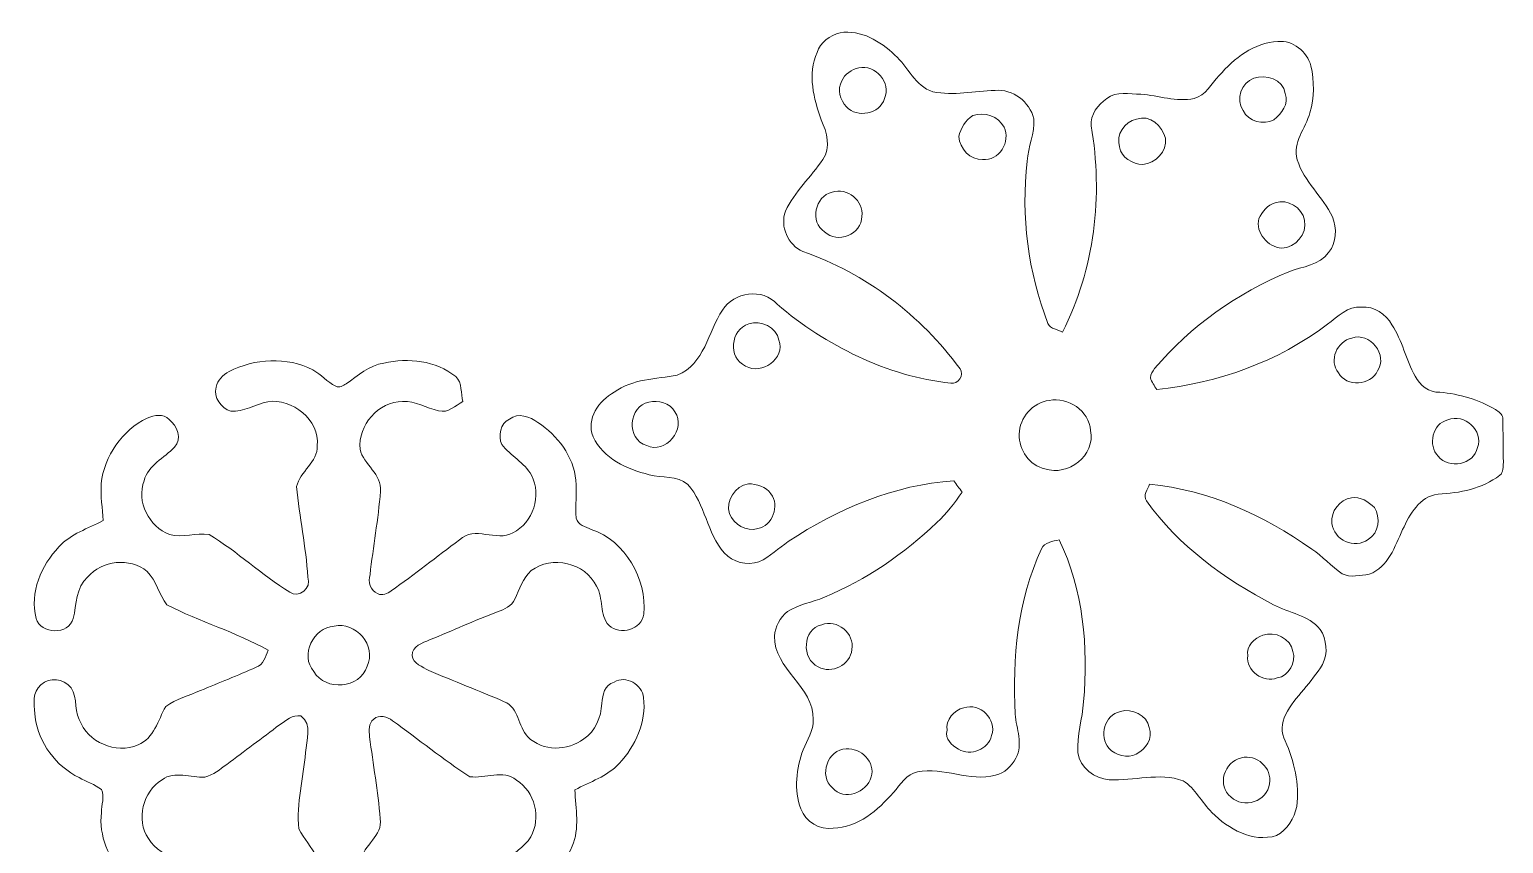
# Model space of a CAD drawing. Header units: centimetres. Extents: x -14.7 to 14.6, y -16 to 15.9.
# Drawn here: x -14.66 to 14.57, y -0.23 to 15.91 of the extents above; entities that cross this region are included whole.
import ezdxf

# ---------------------------------------------------------------- set-up
doc = ezdxf.new("R2010")
doc.units = ezdxf.units.CM
doc.header["$MEASUREMENT"] = 0
doc.layers.add('Layer 1', color=7, linetype='Continuous')

msp = doc.modelspace()

# ---------------------------------------------------------------- linework, layer by layer
at = {"layer": 'Layer 1', "color": 253, "lineweight": 9}
for points, knots in [([(1.41634, 15.84758), (1.83015, 15.91214), (2.21397, 15.67895), (2.50219, 15.40485), (2.50219, 15.40485), (2.76572, 15.17307), (2.89695, 14.78678), (3.25749, 14.67812), (3.25749, 14.67812), (3.6646, 14.5857), (4.07982, 14.69647), (4.48905, 14.70352), (4.48905, 14.70352), (4.83864, 14.73633), (5.1766, 14.4781), (5.25775, 14.14049), (5.25775, 14.14049), (5.28068, 13.85156), (5.14556, 13.58416), (5.12263, 13.29982), (5.12263, 13.29982), (5.00303, 12.21185), (5.14239, 11.09813), (5.53715, 10.0779), (5.53715, 10.0779), (5.58477, 9.96536), (5.73612, 9.96501), (5.82572, 9.91174), (5.82572, 9.91174), (6.46213, 11.15881), (6.63464, 12.62531), (6.39405, 13.99832), (6.39405, 13.99832), (6.37747, 14.22586), (6.52669, 14.42306), (6.70802, 14.54089), (6.70802, 14.54089), (6.89217, 14.69717), (7.15675, 14.62697), (7.37653, 14.62838), (7.37653, 14.62838), (7.7286, 14.60369), (8.08068, 14.4654), (8.43557, 14.54301), (8.43557, 14.54301), (8.6677, 14.6051), (8.77705, 14.83723), (8.93227, 14.99774), (8.93227, 14.99774), (9.2272, 15.3417), (9.6262, 15.64791), (10.09539, 15.67401), (10.09539, 15.67401), (10.3949, 15.70365), (10.67606, 15.4754), (10.75085, 15.19071), (10.75085, 15.19071), (10.81964, 14.88697), (10.81929, 14.561), (10.73145, 14.26149), (10.73145, 14.26149), (10.64996, 13.94787), (10.37444, 13.67341), (10.48239, 13.32734), (10.48239, 13.32734), (10.6108, 12.89271), (10.98862, 12.59744), (11.18124, 12.19598), (11.18124, 12.19598), (11.26379, 11.9635), (11.26661, 11.68551), (11.10328, 11.48654), (11.10328, 11.48654), (10.92195, 11.23148), (10.58434, 11.21596), (10.31552, 11.10625), (10.31552, 11.10625), (9.29423, 10.68362), (8.36466, 10.03204), (7.65135, 9.18502), (7.65135, 9.18502), (7.6143, 9.13034), (7.56597, 9.07213), (7.5688, 9.00263), (7.5688, 9.00263), (7.59702, 8.91903), (7.64888, 8.84635), (7.69439, 8.77121), (7.69439, 8.77121), (8.909, 8.89751), (10.10315, 9.32225), (11.07823, 10.06626), (11.07823, 10.06626), (11.28637, 10.20808), (11.47687, 10.43668), (11.75697, 10.40493), (11.75697, 10.40493), (12.0085, 10.43033), (12.23464, 10.26346), (12.3574, 10.05603), (12.3574, 10.05603), (12.56554, 9.74135), (12.63433, 9.36106), (12.81707, 9.03333), (12.81707, 9.03333), (12.91797, 8.85658), (13.0933, 8.70806), (13.3099, 8.71618), (13.3099, 8.71618), (13.6969, 8.68196), (14.07719, 8.56978), (14.41374, 8.37328), (14.41374, 8.37328), (14.47336, 8.33271), (14.54745, 8.28685), (14.55485, 8.20712), (14.55485, 8.20712), (14.56403, 7.91326), (14.56438, 7.61904), (14.5672, 7.32482), (14.5672, 7.32482), (14.5605, 7.23839), (14.57073, 7.1315), (14.4977, 7.06906), (14.4977, 7.06906), (14.14704, 6.80659), (13.70254, 6.71487), (13.27286, 6.69582), (13.27286, 6.69582), (12.90244, 6.64855), (12.71335, 6.29718), (12.57083, 5.99309), (12.57083, 5.99309), (12.41526, 5.6576), (12.28896, 5.2512), (11.90973, 5.10585), (11.90973, 5.10585), (11.73475, 5.08715), (11.53508, 5.03212), (11.36998, 5.1182), (11.36998, 5.1182), (11.15655, 5.26601), (10.98298, 5.46321), (10.76708, 5.6075), (10.76708, 5.6075), (9.81564, 6.27566), (8.7192, 6.78437), (7.54975, 6.89267), (7.54975, 6.89267), (7.51729, 6.79001), (7.41463, 6.67077), (7.49013, 6.56529), (7.49013, 6.56529), (8.12442, 5.66571), (9.04446, 5.00884), (10.00967, 4.5019), (10.00967, 4.5019), (10.31764, 4.3375), (10.70358, 4.29764), (10.93641, 4.01436), (10.93641, 4.01436), (11.06412, 3.81257), (11.09834, 3.53211), (10.97875, 3.31868), (10.97875, 3.31868), (10.77414, 2.95779), (10.44111, 2.69003), (10.2485, 2.32173), (10.2485, 2.32173), (10.16101, 2.16333), (10.15677, 1.96225), (10.24425, 1.80209), (10.24425, 1.80209), (10.42136, 1.39569), (10.53107, 0.94837), (10.46969, 0.50316), (10.46969, 0.50316), (10.42347, 0.27033), (10.28235, 0.03961), (10.07139, -0.0761), (10.07139, -0.0761), (9.58739, -0.21933), (9.1189, 0.05196), (8.78835, 0.38392), (8.78835, 0.38392), (8.58727, 0.58289), (8.46238, 0.85947), (8.21685, 1.01045), (8.21685, 1.01045), (7.7413, 1.18049), (7.2386, 1.00763), (6.75141, 1.03056), (6.75141, 1.03056), (6.4579, 1.05102), (6.17638, 1.27045), (6.12982, 1.5682), (6.12982, 1.5682), (6.10512, 1.91004), (6.22471, 2.23883), (6.24341, 2.57749), (6.24341, 2.57749), (6.34113, 3.66299), (6.24094, 4.79682), (5.75975, 5.78777), (5.75975, 5.78777), (5.63663, 5.7599), (5.46695, 5.7465), (5.40874, 5.61032), (5.40874, 5.61032), (4.93495, 4.59185), (4.83053, 3.44003), (4.89014, 2.3309), (4.89014, 2.3309), (4.90708, 2.04021), (5.05207, 1.73859), (4.90215, 1.45813), (4.90215, 1.45813), (4.81641, 1.30255), (4.67883, 1.16109), (4.49998, 1.12017), (4.49998, 1.12017), (3.98281, 0.97906), (3.4681, 1.29303), (2.94916, 1.18825), (2.94916, 1.18825), (2.73185, 1.14592), (2.61543, 0.92755), (2.47326, 0.78115), (2.47326, 0.78115), (2.16989, 0.42731), (1.77053, 0.0823), (1.27841, 0.07206), (1.27841, 0.07206), (1.00888, 0.02197), (0.73195, 0.20577), (0.63811, 0.45448), (0.63811, 0.45448), (0.49771, 0.83265), (0.54675, 1.25563), (0.68398, 1.62711), (0.68398, 1.62711), (0.757, 1.82396), (0.89458, 2.00247), (0.88471, 2.2233), (0.88471, 2.2233), (0.90058, 2.88053), (0.09978, 3.22378), (0.1153, 3.88207), (0.1153, 3.88207), (0.12482, 4.06904), (0.22889, 4.24754), (0.37, 4.36678), (0.37, 4.36678), (0.59472, 4.51071), (0.86495, 4.54705), (1.1066, 4.65253), (1.1066, 4.65253), (1.93528, 4.99508), (2.68634, 5.51366), (3.33298, 6.13208), (3.33298, 6.13208), (3.5256, 6.31094), (3.68717, 6.51978), (3.83605, 6.73568), (3.83605, 6.73568), (3.78031, 6.81047), (3.72492, 6.88561), (3.67165, 6.96217), (3.67165, 6.96217), (2.49055, 6.88244), (1.36907, 6.40513), (0.38976, 5.75849), (0.38976, 5.75849), (0.19608, 5.62302), (0.02605, 5.45157), (-0.19197, 5.3535), (-0.19197, 5.3535), (-0.43292, 5.27765), (-0.71197, 5.3401), (-0.8813, 5.5306), (-0.8813, 5.5306), (-1.22843, 5.9243), (-1.25172, 6.49756), (-1.6052, 6.88773), (-1.6052, 6.88773), (-1.81052, 7.07153), (-2.11814, 7.00909), (-2.36685, 7.08105), (-2.36685, 7.08105), (-2.80817, 7.18689), (-3.28125, 7.40032), (-3.48127, 7.83529), (-3.48127, 7.83529), (-3.62521, 8.19266), (-3.36415, 8.54861), (-3.06252, 8.719), (-3.06252, 8.719), (-2.69881, 8.9857), (-2.23456, 8.97441), (-1.81193, 9.05731), (-1.81193, 9.05731), (-1.26759, 9.27463), (-1.20727, 9.91174), (-0.91622, 10.34636), (-0.91622, 10.34636), (-0.6968, 10.70479), (-0.11507, 10.79192), (0.16963, 10.46066), (0.16963, 10.46066), (1.14047, 9.63728), (2.33639, 9.03968), (3.61062, 8.89433), (3.61062, 8.89433), (3.7542, 8.87316), (3.8879, 9.05026), (3.79442, 9.18396), (3.79442, 9.18396), (3.01513, 10.24053), (1.92364, 11.08191), (0.67551, 11.507), (0.67551, 11.507), (0.38341, 11.63718), (0.21796, 12.00548), (0.33437, 12.3071), (0.33437, 12.3071), (0.51464, 12.6934), (0.83743, 12.98444), (1.07415, 13.33263), (1.07415, 13.33263), (1.23643, 13.5697), (1.15634, 13.87661), (1.04028, 14.11685), (1.04028, 14.11685), (0.89388, 14.53736), (0.76723, 15.02631), (0.9602, 15.45388), (0.9602, 15.45388), (1.01982, 15.66167), (1.21738, 15.7929), (1.41634, 15.84758), (1.41634, 15.84758), (1.41634, 15.84758), (1.41634, 15.84758), (1.41634, 15.84758)], [0, 0, 0, 0, 0.01149425, 0.01149425, 0.01149425, 0.01149425, 0.02298851, 0.02298851, 0.02298851, 0.02298851, 0.03448276, 0.03448276, 0.03448276, 0.03448276, 0.04597701, 0.04597701, 0.04597701, 0.04597701, 0.05747126, 0.05747126, 0.05747126, 0.05747126, 0.06896552, 0.06896552, 0.06896552, 0.06896552, 0.08045977, 0.08045977, 0.08045977, 0.08045977, 0.09195402, 0.09195402, 0.09195402, 0.09195402, 0.10344828, 0.10344828, 0.10344828, 0.10344828, 0.11494253, 0.11494253, 0.11494253, 0.11494253, 0.12643678, 0.12643678, 0.12643678, 0.12643678, 0.13793103, 0.13793103, 0.13793103, 0.13793103, 0.14942529, 0.14942529, 0.14942529, 0.14942529, 0.16091954, 0.16091954, 0.16091954, 0.16091954, 0.17241379, 0.17241379, 0.17241379, 0.17241379, 0.18390805, 0.18390805, 0.18390805, 0.18390805, 0.1954023, 0.1954023, 0.1954023, 0.1954023, 0.20689655, 0.20689655, 0.20689655, 0.20689655, 0.2183908, 0.2183908, 0.2183908, 0.2183908, 0.22988506, 0.22988506, 0.22988506, 0.22988506, 0.24137931, 0.24137931, 0.24137931, 0.24137931, 0.25287356, 0.25287356, 0.25287356, 0.25287356, 0.26436782, 0.26436782, 0.26436782, 0.26436782, 0.27586207, 0.27586207, 0.27586207, 0.27586207, 0.28735632, 0.28735632, 0.28735632, 0.28735632, 0.29885057, 0.29885057, 0.29885057, 0.29885057, 0.31034483, 0.31034483, 0.31034483, 0.31034483, 0.32183908, 0.32183908, 0.32183908, 0.32183908, 0.33333333, 0.33333333, 0.33333333, 0.33333333, 0.34482759, 0.34482759, 0.34482759, 0.34482759, 0.35632184, 0.35632184, 0.35632184, 0.35632184, 0.36781609, 0.36781609, 0.36781609, 0.36781609, 0.37931034, 0.37931034, 0.37931034, 0.37931034, 0.3908046, 0.3908046, 0.3908046, 0.3908046, 0.40229885, 0.40229885, 0.40229885, 0.40229885, 0.4137931, 0.4137931, 0.4137931, 0.4137931, 0.42528736, 0.42528736, 0.42528736, 0.42528736, 0.43678161, 0.43678161, 0.43678161, 0.43678161, 0.44827586, 0.44827586, 0.44827586, 0.44827586, 0.45977011, 0.45977011, 0.45977011, 0.45977011, 0.47126437, 0.47126437, 0.47126437, 0.47126437, 0.48275862, 0.48275862, 0.48275862, 0.48275862, 0.49425287, 0.49425287, 0.49425287, 0.49425287, 0.50574713, 0.50574713, 0.50574713, 0.50574713, 0.51724138, 0.51724138, 0.51724138, 0.51724138, 0.52873563, 0.52873563, 0.52873563, 0.52873563, 0.54022989, 0.54022989, 0.54022989, 0.54022989, 0.55172414, 0.55172414, 0.55172414, 0.55172414, 0.56321839, 0.56321839, 0.56321839, 0.56321839, 0.57471264, 0.57471264, 0.57471264, 0.57471264, 0.5862069, 0.5862069, 0.5862069, 0.5862069, 0.59770115, 0.59770115, 0.59770115, 0.59770115, 0.6091954, 0.6091954, 0.6091954, 0.6091954, 0.62068966, 0.62068966, 0.62068966, 0.62068966, 0.63218391, 0.63218391, 0.63218391, 0.63218391, 0.64367816, 0.64367816, 0.64367816, 0.64367816, 0.65517241, 0.65517241, 0.65517241, 0.65517241, 0.66666667, 0.66666667, 0.66666667, 0.66666667, 0.67816092, 0.67816092, 0.67816092, 0.67816092, 0.68965517, 0.68965517, 0.68965517, 0.68965517, 0.70114943, 0.70114943, 0.70114943, 0.70114943, 0.71264368, 0.71264368, 0.71264368, 0.71264368, 0.72413793, 0.72413793, 0.72413793, 0.72413793, 0.73563218, 0.73563218, 0.73563218, 0.73563218, 0.74712644, 0.74712644, 0.74712644, 0.74712644, 0.75862069, 0.75862069, 0.75862069, 0.75862069, 0.77011494, 0.77011494, 0.77011494, 0.77011494, 0.7816092, 0.7816092, 0.7816092, 0.7816092, 0.79310345, 0.79310345, 0.79310345, 0.79310345, 0.8045977, 0.8045977, 0.8045977, 0.8045977, 0.81609195, 0.81609195, 0.81609195, 0.81609195, 0.82758621, 0.82758621, 0.82758621, 0.82758621, 0.83908046, 0.83908046, 0.83908046, 0.83908046, 0.85057471, 0.85057471, 0.85057471, 0.85057471, 0.86206897, 0.86206897, 0.86206897, 0.86206897, 0.87356322, 0.87356322, 0.87356322, 0.87356322, 0.88505747, 0.88505747, 0.88505747, 0.88505747, 0.89655172, 0.89655172, 0.89655172, 0.89655172, 0.90804598, 0.90804598, 0.90804598, 0.90804598, 0.91954023, 0.91954023, 0.91954023, 0.91954023, 0.93103448, 0.93103448, 0.93103448, 0.93103448, 0.94252874, 0.94252874, 0.94252874, 0.94252874, 0.95402299, 0.95402299, 0.95402299, 0.95402299, 0.96551724, 0.96551724, 0.96551724, 0.96551724, 0.97701149, 0.97701149, 0.97701149, 0.97701149, 1, 1, 1, 1]), ([(1.78782, 15.15402), (1.64812, 15.11204), (1.50313, 15.03584), (1.45091, 14.89014), (1.45091, 14.89014), (1.35214, 14.72786), (1.41881, 14.50632), (1.5437, 14.3765), (1.5437, 14.3765), (1.75607, 14.1479), (2.20163, 14.23256), (2.29794, 14.5416), (2.29794, 14.5416), (2.44046, 14.85733), (2.11237, 15.21717), (1.78782, 15.15402), (1.78782, 15.15402), (1.78782, 15.15402), (1.78782, 15.15402), (1.78782, 15.15402)], [0, 0, 0, 0, 0.16666667, 0.16666667, 0.16666667, 0.16666667, 0.33333333, 0.33333333, 0.33333333, 0.33333333, 0.5, 0.5, 0.5, 0.5, 0.66666667, 0.66666667, 0.66666667, 0.66666667, 1, 1, 1, 1]), ([(9.61808, 14.94729), (9.36726, 14.85628), (9.26213, 14.52784), (9.40818, 14.30241), (9.40818, 14.30241), (9.51154, 14.08228), (9.80929, 14.00714), (10.01778, 14.1232), (10.01778, 14.1232), (10.16842, 14.24138), (10.32646, 14.43612), (10.24109, 14.64179), (10.24109, 14.64179), (10.20087, 14.92895), (9.86325, 15.02808), (9.61808, 14.94729), (9.61808, 14.94729), (9.61808, 14.94729), (9.61808, 14.94729), (9.61808, 14.94729)], [0, 0, 0, 0, 0.16666667, 0.16666667, 0.16666667, 0.16666667, 0.33333333, 0.33333333, 0.33333333, 0.33333333, 0.5, 0.5, 0.5, 0.5, 0.66666667, 0.66666667, 0.66666667, 0.66666667, 1, 1, 1, 1]), ([(4.04771, 14.20328), (3.89954, 14.11685), (3.80641, 13.95105), (3.76937, 13.78771), (3.76937, 13.78771), (3.78348, 13.55241), (3.9948, 13.3157), (4.24174, 13.33404), (4.24174, 13.33404), (4.56665, 13.29171), (4.80654, 13.69176), (4.66825, 13.97292), (4.66825, 13.97292), (4.54831, 14.19517), (4.28726, 14.28548), (4.04771, 14.20328), (4.04771, 14.20328), (4.04771, 14.20328), (4.04771, 14.20328), (4.04771, 14.20328)], [0, 0, 0, 0, 0.16666667, 0.16666667, 0.16666667, 0.16666667, 0.33333333, 0.33333333, 0.33333333, 0.33333333, 0.5, 0.5, 0.5, 0.5, 0.66666667, 0.66666667, 0.66666667, 0.66666667, 1, 1, 1, 1]), ([(7.29151, 14.13238), (7.05515, 14.0904), (6.87806, 13.81488), (6.95849, 13.58275), (6.95849, 13.58275), (6.98707, 13.37002), (7.21778, 13.24196), (7.41851, 13.23561), (7.41851, 13.23561), (7.66652, 13.2596), (7.90782, 13.4935), (7.87007, 13.75385), (7.87007, 13.75385), (7.80339, 13.99303), (7.55962, 14.23539), (7.29151, 14.13238), (7.29151, 14.13238), (7.29151, 14.13238), (7.29151, 14.13238), (7.29151, 14.13238)], [0, 0, 0, 0, 0.16666667, 0.16666667, 0.16666667, 0.16666667, 0.33333333, 0.33333333, 0.33333333, 0.33333333, 0.5, 0.5, 0.5, 0.5, 0.66666667, 0.66666667, 0.66666667, 0.66666667, 1, 1, 1, 1]), ([(1.259, 12.68563), (0.92034, 12.60696), (0.80427, 12.0912), (1.10978, 11.89682), (1.10978, 11.89682), (1.3599, 11.64953), (1.85026, 11.85131), (1.84708, 12.20515), (1.84708, 12.20515), (1.89506, 12.52018), (1.55216, 12.78194), (1.259, 12.68563), (1.259, 12.68563), (1.259, 12.68563), (1.259, 12.68563), (1.259, 12.68563)], [0, 0, 0, 0, 0.2, 0.2, 0.2, 0.2, 0.4, 0.4, 0.4, 0.4, 0.6, 0.6, 0.6, 0.6, 1, 1, 1, 1]), ([(10.04318, 12.47397), (9.88584, 12.44328), (9.79024, 12.29299), (9.72145, 12.16105), (9.72145, 12.16105), (9.64666, 11.87813), (9.89572, 11.59626), (10.17089, 11.57368), (10.17089, 11.57368), (10.44358, 11.58991), (10.68241, 11.8499), (10.62597, 12.13072), (10.62597, 12.13072), (10.56952, 12.38119), (10.29258, 12.55722), (10.04318, 12.47397), (10.04318, 12.47397), (10.04318, 12.47397), (10.04318, 12.47397), (10.04318, 12.47397)], [0, 0, 0, 0, 0.16666667, 0.16666667, 0.16666667, 0.16666667, 0.33333333, 0.33333333, 0.33333333, 0.33333333, 0.5, 0.5, 0.5, 0.5, 0.66666667, 0.66666667, 0.66666667, 0.66666667, 1, 1, 1, 1]), ([(-0.39658, 10.07155), (-0.75642, 9.95408), (-0.81639, 9.40304), (-0.4562, 9.23617), (-0.4562, 9.23617), (-0.14329, 9.04567), (0.33861, 9.38857), (0.20067, 9.75017), (0.20067, 9.75017), (0.15728, 10.01087), (-0.15599, 10.15833), (-0.39658, 10.07155), (-0.39658, 10.07155), (-0.39658, 10.07155), (-0.39658, 10.07155), (-0.39658, 10.07155)], [0, 0, 0, 0, 0.2, 0.2, 0.2, 0.2, 0.4, 0.4, 0.4, 0.4, 0.6, 0.6, 0.6, 0.6, 1, 1, 1, 1]), ([(11.56048, 9.79145), (11.2712, 9.729), (11.09657, 9.34306), (11.29907, 9.10176), (11.29907, 9.10176), (11.45711, 8.81284), (11.93266, 8.84882), (12.07306, 9.13916), (12.07306, 9.13916), (12.2879, 9.45066), (11.92243, 9.92056), (11.56048, 9.79145), (11.56048, 9.79145), (11.56048, 9.79145), (11.56048, 9.79145), (11.56048, 9.79145)], [0, 0, 0, 0, 0.2, 0.2, 0.2, 0.2, 0.4, 0.4, 0.4, 0.4, 0.6, 0.6, 0.6, 0.6, 1, 1, 1, 1]), ([(-10.69946, 9.12646), (-10.19004, 9.39034), (-9.5554, 9.42667), (-9.03928, 9.15891), (-9.03928, 9.15891), (-8.87172, 9.07425), (-8.75423, 8.9162), (-8.58385, 8.83648), (-8.58385, 8.83648), (-8.51294, 8.8012), (-8.43956, 8.84847), (-8.3803, 8.88481), (-8.3803, 8.88481), (-8.1457, 9.04461), (-7.91957, 9.24887), (-7.63029, 9.29579), (-7.63029, 9.29579), (-7.14452, 9.40057), (-6.60194, 9.34941), (-6.20472, 9.02698), (-6.20472, 9.02698), (-6.06819, 8.90386), (-6.11229, 8.69184), (-6.06184, 8.53238), (-6.06184, 8.53238), (-6.21318, 8.45301), (-6.35429, 8.29673), (-6.54444, 8.34929), (-6.54444, 8.34929), (-6.78645, 8.39656), (-7.0027, 8.54861), (-7.25811, 8.53273), (-7.25811, 8.53273), (-7.74177, 8.53132), (-8.14535, 8.06389), (-8.103, 7.58694), (-8.103, 7.58694), (-8.03175, 7.27579), (-7.66275, 7.09375), (-7.69661, 6.75156), (-7.69661, 6.75156), (-7.74106, 6.19805), (-7.84196, 5.65089), (-7.90475, 5.0995), (-7.90475, 5.0995), (-7.94709, 4.96051), (-7.89946, 4.77812), (-7.75412, 4.72309), (-7.75412, 4.72309), (-7.66275, 4.66982), (-7.56185, 4.72838), (-7.48318, 4.77741), (-7.48318, 4.77741), (-7.02387, 5.10338), (-6.58289, 5.4544), (-6.12957, 5.78812), (-6.12957, 5.78812), (-5.83712, 6.08058), (-5.39862, 5.74226), (-5.07124, 5.92818), (-5.07124, 5.92818), (-4.67084, 6.12926), (-4.49198, 6.67324), (-4.70471, 7.06906), (-4.70471, 7.06906), (-4.84335, 7.32623), (-5.11992, 7.45535), (-5.2942, 7.67936), (-5.2942, 7.67936), (-5.36052, 7.85328), (-5.32842, 8.09882), (-5.14109, 8.18525), (-5.14109, 8.18525), (-4.96929, 8.31825), (-4.73011, 8.23499), (-4.57524, 8.11716), (-4.57524, 8.11716), (-4.18647, 7.86069), (-3.87039, 7.44583), (-3.82347, 6.97169), (-3.82347, 6.97169), (-3.80301, 6.72193), (-3.83299, 6.4704), (-3.81641, 6.22063), (-3.81641, 6.22063), (-3.78713, 6.08234), (-3.62662, 6.05059), (-3.51726, 5.99697), (-3.51726, 5.99697), (-2.83569, 5.76096), (-2.42047, 5.01801), (-2.47233, 4.31633), (-2.47233, 4.31633), (-2.52348, 4.0066), (-2.94258, 3.88277), (-3.16554, 4.09338), (-3.16554, 4.09338), (-3.36909, 4.29728), (-3.26467, 4.63172), (-3.41601, 4.86737), (-3.41601, 4.86737), (-3.6305, 5.34115), (-4.3036, 5.48579), (-4.70964, 5.17852), (-4.70964, 5.17852), (-4.87086, 5.02471), (-4.94565, 4.81199), (-5.03173, 4.61302), (-5.03173, 4.61302), (-5.08994, 4.4712), (-5.2441, 4.41582), (-5.37463, 4.36149), (-5.37463, 4.36149), (-5.83077, 4.1918), (-6.27174, 3.98613), (-6.7233, 3.80622), (-6.7233, 3.80622), (-6.86371, 3.74342), (-7.0722, 3.68275), (-7.0722, 3.4933), (-7.0722, 3.4933), (-7.04821, 3.32962), (-6.86265, 3.27352), (-6.73988, 3.2005), (-6.73988, 3.2005), (-6.24458, 2.9846), (-5.73799, 2.79516), (-5.24234, 2.57961), (-5.24234, 2.57961), (-4.95659, 2.46425), (-4.96682, 2.08678), (-4.77597, 1.88217), (-4.77597, 1.88217), (-4.4881, 1.59113), (-3.98081, 1.59218), (-3.66754, 1.84336), (-3.66754, 1.84336), (-3.43329, 1.99259), (-3.32182, 2.27375), (-3.30982, 2.54292), (-3.30982, 2.54292), (-3.29289, 2.7119), (-3.25585, 2.91545), (-3.06041, 2.96625), (-3.06041, 2.96625), (-2.83463, 3.11548), (-2.50161, 2.91757), (-2.48009, 2.65969), (-2.48009, 2.65969), (-2.42117, 2.1778), (-2.64342, 1.70049), (-2.96375, 1.35265), (-2.96375, 1.35265), (-3.20469, 1.09653), (-3.54266, 0.9907), (-3.84357, 0.82913), (-3.84357, 0.82913), (-3.82805, 0.45871), (-3.74268, 0.0643), (-3.89473, -0.28777), (-3.89473, -0.28777), (-4.06794, -0.69452), (-4.3738, -1.06459), (-4.79219, -1.23145), (-4.79219, -1.23145), (-4.91179, -1.27837), (-5.0469, -1.23886), (-5.15132, -1.17359), (-5.15132, -1.17359), (-5.33971, -1.06176), (-5.37992, -0.76684), (-5.24551, -0.60033), (-5.24551, -0.60033), (-5.07018, -0.43417), (-4.8497, -0.31423), (-4.71917, -0.10291), (-4.71917, -0.10291), (-4.50256, 0.27244), (-4.63415, 0.7942), (-4.99963, 1.02386), (-4.99963, 1.02386), (-5.26739, 1.238), (-5.62475, 1.0482), (-5.92496, 1.09124), (-5.92496, 1.09124), (-6.45589, 1.43238), (-6.9459, 1.83419), (-7.45814, 2.20214), (-7.45814, 2.20214), (-7.56185, 2.27904), (-7.72519, 2.32843), (-7.83208, 2.23389), (-7.83208, 2.23389), (-7.93968, 2.15169), (-7.92169, 2.00423), (-7.91357, 1.88323), (-7.91357, 1.88323), (-7.84372, 1.34171), (-7.74671, 0.80302), (-7.70261, 0.25833), (-7.70261, 0.25833), (-7.64617, -0.0828), (-8.04022, -0.26237), (-8.08784, -0.57846), (-8.08784, -0.57846), (-8.16934, -1.08752), (-7.68921, -1.53872), (-7.19743, -1.53731), (-7.19743, -1.53731), (-6.91556, -1.5105), (-6.67003, -1.32282), (-6.38075, -1.34293), (-6.38075, -1.34293), (-6.06749, -1.38985), (-5.97964, -1.84634), (-6.21601, -2.02908), (-6.21601, -2.02908), (-6.58501, -2.33141), (-7.10254, -2.38891), (-7.55938, -2.30777), (-7.55938, -2.30777), (-7.81691, -2.2725), (-8.05116, -2.14232), (-8.24906, -1.97863), (-8.24906, -1.97863), (-8.34467, -1.9049), (-8.44661, -1.80718), (-8.58279, -1.85057), (-8.58279, -1.85057), (-8.84138, -1.98745), (-9.05939, -2.21323), (-9.35326, -2.27567), (-9.35326, -2.27567), (-9.75542, -2.35681), (-10.19922, -2.37904), (-10.57387, -2.18536), (-10.57387, -2.18536), (-10.72556, -2.10634), (-10.92418, -2.00897), (-10.94711, -1.81882), (-10.94711, -1.81882), (-11.00673, -1.62233), (-10.87091, -1.38138), (-10.66524, -1.35316), (-10.66524, -1.35316), (-10.45992, -1.30342), (-10.28565, -1.43712), (-10.09515, -1.48439), (-10.09515, -1.48439), (-9.51906, -1.71934), (-8.79128, -1.11927), (-8.9645, -0.50437), (-8.9645, -0.50437), (-9.05446, -0.30223), (-9.21673, -0.14137), (-9.31621, 0.05548), (-9.31621, 0.05548), (-9.36631, 0.56454), (-9.22978, 1.06549), (-9.18075, 1.56925), (-9.18075, 1.56925), (-9.17756, 1.81091), (-9.0287, 2.12382), (-9.2767, 2.29633), (-9.2767, 2.29633), (-9.44463, 2.32914), (-9.56775, 2.20214), (-9.69757, 2.12311), (-9.69757, 2.12311), (-10.04259, 1.855), (-10.39572, 1.59783), (-10.74497, 1.33501), (-10.74497, 1.33501), (-10.88079, 1.23941), (-11.01308, 1.12475), (-11.17853, 1.08418), (-11.17853, 1.08418), (-11.45758, 1.06196), (-11.78143, 1.21683), (-12.02837, 1.03197), (-12.02837, 1.03197), (-12.40831, 0.79314), (-12.55331, 0.24281), (-12.29719, -0.13678), (-12.29719, -0.13678), (-12.18183, -0.35938), (-11.91478, -0.43382), (-11.77719, -0.63667), (-11.77719, -0.63667), (-11.60821, -0.8381), (-11.75991, -1.19688), (-12.01955, -1.23321), (-12.01955, -1.23321), (-12.32435, -1.3073), (-12.56918, -1.03777), (-12.78473, -0.86879), (-12.78473, -0.86879), (-13.08776, -0.53154), (-13.2832, -0.07716), (-13.23205, 0.38286), (-13.23205, 0.38286), (-13.23805, 0.53173), (-13.15585, 0.69578), (-13.22887, 0.83689), (-13.22887, 0.83689), (-13.36222, 0.93955), (-13.52697, 0.99176), (-13.67337, 1.07254), (-13.67337, 1.07254), (-14.13269, 1.30255), (-14.47877, 1.7594), (-14.54368, 2.27305), (-14.54368, 2.27305), (-14.5532, 2.46249), (-14.616, 2.69003), (-14.48617, 2.85442), (-14.48617, 2.85442), (-14.35388, 3.03716), (-14.06707, 3.07597), (-13.89845, 2.91969), (-13.89845, 2.91969), (-13.68431, 2.75459), (-13.78168, 2.44838), (-13.6702, 2.22648), (-13.6702, 2.22648), (-13.50581, 1.77387), (-12.94842, 1.53503), (-12.50427, 1.7206), (-12.50427, 1.7206), (-12.18606, 1.85395), (-12.11092, 2.21096), (-11.95499, 2.48083), (-11.95499, 2.48083), (-11.74932, 2.635), (-11.49674, 2.70202), (-11.26284, 2.80186), (-11.26284, 2.80186), (-10.89596, 2.95426), (-10.52695, 3.10243), (-10.16253, 3.26082), (-10.16253, 3.26082), (-10.02001, 3.31233), (-9.97697, 3.47567), (-9.92546, 3.59914), (-9.92546, 3.59914), (-10.56505, 3.9632), (-11.28119, 4.16288), (-11.93242, 4.50013), (-11.93242, 4.50013), (-12.09434, 4.70016), (-12.13632, 4.98061), (-12.32647, 5.163), (-12.32647, 5.163), (-12.66443, 5.4484), (-13.22041, 5.37855), (-13.50686, 5.05117), (-13.50686, 5.05117), (-13.73723, 4.8448), (-13.72488, 4.50754), (-13.78838, 4.23202), (-13.78838, 4.23202), (-13.87481, 3.89723), (-14.43044, 3.91135), (-14.52674, 4.23237), (-14.52674, 4.23237), (-14.65692, 4.74249), (-14.42444, 5.28295), (-14.07237, 5.6516), (-14.07237, 5.6516), (-13.83706, 5.90807), (-13.49734, 6.01425), (-13.19748, 6.17089), (-13.19748, 6.17089), (-13.21018, 6.41536), (-13.24828, 6.65878), (-13.23628, 6.90396), (-13.23628, 6.90396), (-13.17455, 7.45112), (-12.8193, 7.96406), (-12.32365, 8.20571), (-12.32365, 8.20571), (-12.18465, 8.2611), (-12.00191, 8.2992), (-11.88797, 8.17643), (-11.88797, 8.17643), (-11.72781, 8.0586), (-11.62691, 7.78943), (-11.77896, 7.62751), (-11.77896, 7.62751), (-11.98569, 7.41655), (-12.30248, 7.2705), (-12.38468, 6.96287), (-12.38468, 6.96287), (-12.54413, 6.5473), (-12.2859, 6.04741), (-11.87738, 5.89537), (-11.87738, 5.89537), (-11.6195, 5.82869), (-11.35174, 5.92923), (-11.09457, 5.89643), (-11.09457, 5.89643), (-10.53612, 5.55176), (-10.05035, 5.10126), (-9.49719, 4.74884), (-9.49719, 4.74884), (-9.31657, 4.61866), (-9.05728, 4.83527), (-9.13559, 5.04623), (-9.13559, 5.04623), (-9.17581, 5.64948), (-9.30281, 6.24462), (-9.35996, 6.84575), (-9.35996, 6.84575), (-9.29752, 7.14773), (-8.93309, 7.32694), (-8.95074, 7.65714), (-8.95074, 7.65714), (-8.89359, 8.1722), (-9.4471, 8.59659), (-9.93358, 8.52991), (-9.93358, 8.52991), (-10.18087, 8.47876), (-10.40806, 8.32354), (-10.66771, 8.34082), (-10.66771, 8.34082), (-10.8575, 8.40221), (-11.01131, 8.61281), (-10.95699, 8.81566), (-10.95699, 8.81566), (-10.93794, 8.95889), (-10.81764, 9.05837), (-10.69946, 9.12646), (-10.69946, 9.12646), (-10.69946, 9.12646), (-10.69946, 9.12646), (-10.69946, 9.12646)], [0, 0, 0, 0, 0.00909091, 0.00909091, 0.00909091, 0.00909091, 0.01818182, 0.01818182, 0.01818182, 0.01818182, 0.02727273, 0.02727273, 0.02727273, 0.02727273, 0.03636364, 0.03636364, 0.03636364, 0.03636364, 0.04545455, 0.04545455, 0.04545455, 0.04545455, 0.05454545, 0.05454545, 0.05454545, 0.05454545, 0.06363636, 0.06363636, 0.06363636, 0.06363636, 0.07272727, 0.07272727, 0.07272727, 0.07272727, 0.08181818, 0.08181818, 0.08181818, 0.08181818, 0.09090909, 0.09090909, 0.09090909, 0.09090909, 0.1, 0.1, 0.1, 0.1, 0.10909091, 0.10909091, 0.10909091, 0.10909091, 0.11818182, 0.11818182, 0.11818182, 0.11818182, 0.12727273, 0.12727273, 0.12727273, 0.12727273, 0.13636364, 0.13636364, 0.13636364, 0.13636364, 0.14545455, 0.14545455, 0.14545455, 0.14545455, 0.15454545, 0.15454545, 0.15454545, 0.15454545, 0.16363636, 0.16363636, 0.16363636, 0.16363636, 0.17272727, 0.17272727, 0.17272727, 0.17272727, 0.18181818, 0.18181818, 0.18181818, 0.18181818, 0.19090909, 0.19090909, 0.19090909, 0.19090909, 0.2, 0.2, 0.2, 0.2, 0.20909091, 0.20909091, 0.20909091, 0.20909091, 0.21818182, 0.21818182, 0.21818182, 0.21818182, 0.22727273, 0.22727273, 0.22727273, 0.22727273, 0.23636364, 0.23636364, 0.23636364, 0.23636364, 0.24545455, 0.24545455, 0.24545455, 0.24545455, 0.25454545, 0.25454545, 0.25454545, 0.25454545, 0.26363636, 0.26363636, 0.26363636, 0.26363636, 0.27272727, 0.27272727, 0.27272727, 0.27272727, 0.28181818, 0.28181818, 0.28181818, 0.28181818, 0.29090909, 0.29090909, 0.29090909, 0.29090909, 0.3, 0.3, 0.3, 0.3, 0.30909091, 0.30909091, 0.30909091, 0.30909091, 0.31818182, 0.31818182, 0.31818182, 0.31818182, 0.32727273, 0.32727273, 0.32727273, 0.32727273, 0.33636364, 0.33636364, 0.33636364, 0.33636364, 0.34545455, 0.34545455, 0.34545455, 0.34545455, 0.35454545, 0.35454545, 0.35454545, 0.35454545, 0.36363636, 0.36363636, 0.36363636, 0.36363636, 0.37272727, 0.37272727, 0.37272727, 0.37272727, 0.38181818, 0.38181818, 0.38181818, 0.38181818, 0.39090909, 0.39090909, 0.39090909, 0.39090909, 0.4, 0.4, 0.4, 0.4, 0.40909091, 0.40909091, 0.40909091, 0.40909091, 0.41818182, 0.41818182, 0.41818182, 0.41818182, 0.42727273, 0.42727273, 0.42727273, 0.42727273, 0.43636364, 0.43636364, 0.43636364, 0.43636364, 0.44545455, 0.44545455, 0.44545455, 0.44545455, 0.45454545, 0.45454545, 0.45454545, 0.45454545, 0.46363636, 0.46363636, 0.46363636, 0.46363636, 0.47272727, 0.47272727, 0.47272727, 0.47272727, 0.48181818, 0.48181818, 0.48181818, 0.48181818, 0.49090909, 0.49090909, 0.49090909, 0.49090909, 0.5, 0.5, 0.5, 0.5, 0.50909091, 0.50909091, 0.50909091, 0.50909091, 0.51818182, 0.51818182, 0.51818182, 0.51818182, 0.52727273, 0.52727273, 0.52727273, 0.52727273, 0.53636364, 0.53636364, 0.53636364, 0.53636364, 0.54545455, 0.54545455, 0.54545455, 0.54545455, 0.55454545, 0.55454545, 0.55454545, 0.55454545, 0.56363636, 0.56363636, 0.56363636, 0.56363636, 0.57272727, 0.57272727, 0.57272727, 0.57272727, 0.58181818, 0.58181818, 0.58181818, 0.58181818, 0.59090909, 0.59090909, 0.59090909, 0.59090909, 0.6, 0.6, 0.6, 0.6, 0.60909091, 0.60909091, 0.60909091, 0.60909091, 0.61818182, 0.61818182, 0.61818182, 0.61818182, 0.62727273, 0.62727273, 0.62727273, 0.62727273, 0.63636364, 0.63636364, 0.63636364, 0.63636364, 0.64545455, 0.64545455, 0.64545455, 0.64545455, 0.65454545, 0.65454545, 0.65454545, 0.65454545, 0.66363636, 0.66363636, 0.66363636, 0.66363636, 0.67272727, 0.67272727, 0.67272727, 0.67272727, 0.68181818, 0.68181818, 0.68181818, 0.68181818, 0.69090909, 0.69090909, 0.69090909, 0.69090909, 0.7, 0.7, 0.7, 0.7, 0.70909091, 0.70909091, 0.70909091, 0.70909091, 0.71818182, 0.71818182, 0.71818182, 0.71818182, 0.72727273, 0.72727273, 0.72727273, 0.72727273, 0.73636364, 0.73636364, 0.73636364, 0.73636364, 0.74545455, 0.74545455, 0.74545455, 0.74545455, 0.75454545, 0.75454545, 0.75454545, 0.75454545, 0.76363636, 0.76363636, 0.76363636, 0.76363636, 0.77272727, 0.77272727, 0.77272727, 0.77272727, 0.78181818, 0.78181818, 0.78181818, 0.78181818, 0.79090909, 0.79090909, 0.79090909, 0.79090909, 0.8, 0.8, 0.8, 0.8, 0.80909091, 0.80909091, 0.80909091, 0.80909091, 0.81818182, 0.81818182, 0.81818182, 0.81818182, 0.82727273, 0.82727273, 0.82727273, 0.82727273, 0.83636364, 0.83636364, 0.83636364, 0.83636364, 0.84545455, 0.84545455, 0.84545455, 0.84545455, 0.85454545, 0.85454545, 0.85454545, 0.85454545, 0.86363636, 0.86363636, 0.86363636, 0.86363636, 0.87272727, 0.87272727, 0.87272727, 0.87272727, 0.88181818, 0.88181818, 0.88181818, 0.88181818, 0.89090909, 0.89090909, 0.89090909, 0.89090909, 0.9, 0.9, 0.9, 0.9, 0.90909091, 0.90909091, 0.90909091, 0.90909091, 0.91818182, 0.91818182, 0.91818182, 0.91818182, 0.92727273, 0.92727273, 0.92727273, 0.92727273, 0.93636364, 0.93636364, 0.93636364, 0.93636364, 0.94545455, 0.94545455, 0.94545455, 0.94545455, 0.95454545, 0.95454545, 0.95454545, 0.95454545, 0.96363636, 0.96363636, 0.96363636, 0.96363636, 0.97272727, 0.97272727, 0.97272727, 0.97272727, 0.98181818, 0.98181818, 0.98181818, 0.98181818, 1, 1, 1, 1]), ([(-2.37496, 8.52321), (-2.77677, 8.44983), (-2.83534, 7.78096), (-2.41906, 7.66102), (-2.41906, 7.66102), (-2.04688, 7.47722), (-1.62249, 7.9951), (-1.86096, 8.32636), (-1.86096, 8.32636), (-1.95657, 8.50557), (-2.18728, 8.56519), (-2.37496, 8.52321), (-2.37496, 8.52321), (-2.37496, 8.52321), (-2.37496, 8.52321), (-2.37496, 8.52321)], [0, 0, 0, 0, 0.2, 0.2, 0.2, 0.2, 0.4, 0.4, 0.4, 0.4, 0.6, 0.6, 0.6, 0.6, 1, 1, 1, 1]), ([(5.56396, 8.55425), (5.23728, 8.51545), (4.97411, 8.20994), (4.9667, 7.88362), (4.9667, 7.88362), (4.9593, 7.57318), (5.16884, 7.26767), (5.47718, 7.19782), (5.47718, 7.19782), (5.93649, 7.0426), (6.48577, 7.46135), (6.3824, 7.95982), (6.3824, 7.95982), (6.35983, 8.34894), (5.93155, 8.6294), (5.56396, 8.55425), (5.56396, 8.55425), (5.56396, 8.55425), (5.56396, 8.55425), (5.56396, 8.55425)], [0, 0, 0, 0, 0.16666667, 0.16666667, 0.16666667, 0.16666667, 0.33333333, 0.33333333, 0.33333333, 0.33333333, 0.5, 0.5, 0.5, 0.5, 0.66666667, 0.66666667, 0.66666667, 0.66666667, 1, 1, 1, 1]), ([(13.46512, 8.16867), (13.16032, 8.09846), (13.06543, 7.66384), (13.27462, 7.44618), (13.27462, 7.44618), (13.48382, 7.18301), (13.98406, 7.27861), (14.05638, 7.61904), (14.05638, 7.61904), (14.18056, 7.957), (13.79638, 8.30166), (13.46512, 8.16867), (13.46512, 8.16867), (13.46512, 8.16867), (13.46512, 8.16867), (13.46512, 8.16867)], [0, 0, 0, 0, 0.2, 0.2, 0.2, 0.2, 0.4, 0.4, 0.4, 0.4, 0.6, 0.6, 0.6, 0.6, 1, 1, 1, 1]), ([(-0.40258, 6.9022), (-0.66293, 6.85916), (-0.86507, 6.56459), (-0.77617, 6.306), (-0.77617, 6.306), (-0.68692, 6.09575), (-0.44844, 5.9444), (-0.21667, 6.01284), (-0.21667, 6.01284), (0.07367, 6.06258), (0.22783, 6.4704), (0.04298, 6.70252), (0.04298, 6.70252), (-0.05262, 6.84646), (-0.24136, 6.89549), (-0.40258, 6.9022), (-0.40258, 6.9022), (-0.40258, 6.9022), (-0.40258, 6.9022), (-0.40258, 6.9022)], [0, 0, 0, 0, 0.16666667, 0.16666667, 0.16666667, 0.16666667, 0.33333333, 0.33333333, 0.33333333, 0.33333333, 0.5, 0.5, 0.5, 0.5, 0.66666667, 0.66666667, 0.66666667, 0.66666667, 1, 1, 1, 1]), ([(11.5573, 6.6228), (11.31918, 6.59457), (11.13891, 6.35151), (11.1696, 6.11656), (11.1696, 6.11656), (11.19676, 5.79059), (11.62504, 5.5941), (11.88644, 5.79941), (11.88644, 5.79941), (12.1094, 5.92747), (12.12739, 6.22627), (12.01274, 6.43194), (12.01274, 6.43194), (11.8942, 6.54518), (11.7291, 6.64961), (11.5573, 6.6228), (11.5573, 6.6228), (11.5573, 6.6228), (11.5573, 6.6228), (11.5573, 6.6228)], [0, 0, 0, 0, 0.16666667, 0.16666667, 0.16666667, 0.16666667, 0.33333333, 0.33333333, 0.33333333, 0.33333333, 0.5, 0.5, 0.5, 0.5, 0.66666667, 0.66666667, 0.66666667, 0.66666667, 1, 1, 1, 1]), ([(-8.61806, 4.07715), (-9.02623, 4.0514), (-9.29964, 3.50212), (-9.01918, 3.17757), (-9.01918, 3.17757), (-8.78423, 2.77928), (-8.10619, 2.83643), (-7.96261, 3.28199), (-7.96261, 3.28199), (-7.76082, 3.68627), (-8.19332, 4.18122), (-8.61806, 4.07715)], [0, 0, 0, 0, 0.25, 0.25, 0.25, 0.25, 0.5, 0.5, 0.5, 0.5, 1, 1, 1, 1]), ([(1.05086, 4.10608), (0.66916, 4.01718), (0.64411, 3.4298), (0.98384, 3.26788), (0.98384, 3.26788), (1.24842, 3.12077), (1.62272, 3.31021), (1.65129, 3.6136), (1.65129, 3.6136), (1.70985, 3.93392), (1.35602, 4.22497), (1.05086, 4.10608), (1.05086, 4.10608), (1.05086, 4.10608), (1.05086, 4.10608), (1.05086, 4.10608)], [0, 0, 0, 0, 0.2, 0.2, 0.2, 0.2, 0.4, 0.4, 0.4, 0.4, 0.6, 0.6, 0.6, 0.6, 1, 1, 1, 1]), ([(9.79624, 3.90112), (9.63784, 3.8362), (9.45722, 3.6838), (9.49955, 3.49401), (9.49955, 3.49401), (9.45826, 3.19274), (9.80541, 2.94156), (10.08481, 3.04986), (10.08481, 3.04986), (10.31059, 3.08867), (10.4644, 3.36278), (10.3956, 3.57656), (10.3956, 3.57656), (10.35292, 3.83903), (10.03789, 3.98225), (9.79624, 3.90112), (9.79624, 3.90112), (9.79624, 3.90112), (9.79624, 3.90112), (9.79624, 3.90112)], [0, 0, 0, 0, 0.16666667, 0.16666667, 0.16666667, 0.16666667, 0.33333333, 0.33333333, 0.33333333, 0.33333333, 0.5, 0.5, 0.5, 0.5, 0.66666667, 0.66666667, 0.66666667, 0.66666667, 1, 1, 1, 1]), ([(3.86921, 2.45684), (3.67412, 2.4198), (3.50585, 2.21484), (3.53618, 2.01199), (3.53618, 2.01199), (3.49244, 1.83701), (3.63108, 1.71389), (3.76161, 1.63628), (3.76161, 1.63628), (4.00221, 1.49835), (4.36168, 1.62499), (4.41813, 1.91039), (4.41813, 1.91039), (4.53701, 2.22507), (4.19094, 2.57432), (3.86921, 2.45684), (3.86921, 2.45684), (3.86921, 2.45684), (3.86921, 2.45684), (3.86921, 2.45684)], [0, 0, 0, 0, 0.16666667, 0.16666667, 0.16666667, 0.16666667, 0.33333333, 0.33333333, 0.33333333, 0.33333333, 0.5, 0.5, 0.5, 0.5, 0.66666667, 0.66666667, 0.66666667, 0.66666667, 1, 1, 1, 1]), ([(6.97437, 2.38346), (6.65969, 2.32102), (6.54504, 1.89099), (6.7433, 1.65568), (6.7433, 1.65568), (6.88194, 1.51987), (7.10877, 1.4419), (7.28975, 1.53927), (7.28975, 1.53927), (7.47214, 1.64087), (7.63194, 1.8476), (7.54445, 2.06808), (7.54445, 2.06808), (7.50036, 2.31009), (7.20226, 2.45931), (6.97437, 2.38346), (6.97437, 2.38346), (6.97437, 2.38346), (6.97437, 2.38346), (6.97437, 2.38346)], [0, 0, 0, 0, 0.16666667, 0.16666667, 0.16666667, 0.16666667, 0.33333333, 0.33333333, 0.33333333, 0.33333333, 0.5, 0.5, 0.5, 0.5, 0.66666667, 0.66666667, 0.66666667, 0.66666667, 1, 1, 1, 1]), ([(1.53876, 1.6444), (1.17046, 1.63028), (0.98066, 1.11029), (1.26747, 0.87111), (1.26747, 0.87111), (1.48972, 0.59841), (1.95046, 0.7748), (2.03194, 1.08771), (2.03194, 1.08771), (2.12613, 1.37911), (1.82415, 1.66944), (1.53876, 1.6444), (1.53876, 1.6444), (1.53876, 1.6444), (1.53876, 1.6444), (1.53876, 1.6444)], [0, 0, 0, 0, 0.2, 0.2, 0.2, 0.2, 0.4, 0.4, 0.4, 0.4, 0.6, 0.6, 0.6, 0.6, 1, 1, 1, 1]), ([(9.37324, 1.46554), (9.0367, 1.39675), (8.87619, 0.9078), (9.16653, 0.69084), (9.16653, 0.69084), (9.40923, 0.44283), (9.89783, 0.60652), (9.92747, 0.95295), (9.92747, 0.95295), (9.99238, 1.26128), (9.67206, 1.54773), (9.37324, 1.46554)], [0, 0, 0, 0, 0.25, 0.25, 0.25, 0.25, 0.5, 0.5, 0.5, 0.5, 1, 1, 1, 1])]:
    msp.add_open_spline(points, degree=3, knots=knots, dxfattribs=at)

doc.saveas('drawing.dxf')
